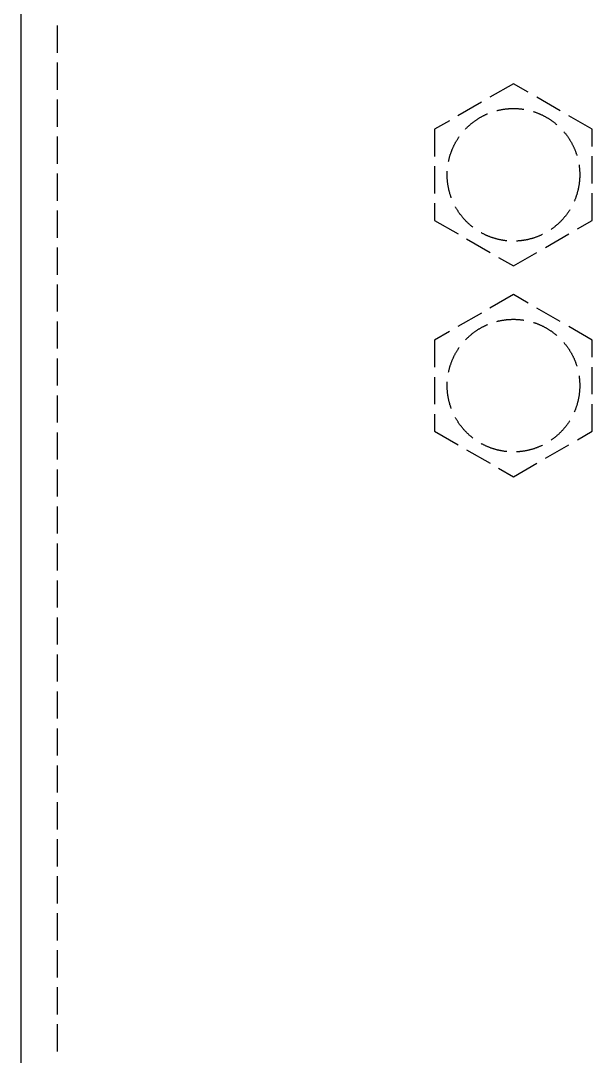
# Model space of a CAD drawing. Extents: x 184 to 644, y -178 to 161.
# Drawn here: x 293.5 to 316.7, y -94.7 to -52.7 of the extents above; entities that cross this region are included whole.
import ezdxf

# ---------------------------------------------------------------- set-up
doc = ezdxf.new("R2010")
doc.units = 0
doc.layers.add('BLACK', color=7, linetype='CONTINUOUS')

msp = doc.modelspace()

# ---------------------------------------------------------------- linework, layer by layer
at = {"layer": 'BLACK', "linetype": 'CONTINUOUS'}
for p, q in [((293.5, 61.5), (293.5, -178.5)), ((295, -54), (295, -52.9)), ((295, -55.5), (295, -54.4)), ((313.5, -55.254958), (312.547372, -55.804958)), ((314.101924, -55.602479), (313.5, -55.254958)), ((315.400962, -56.352479), (314.448334, -55.802479)), ((295, -57), (295, -55.9)), ((312.200962, -56.004958), (311.248334, -56.554958)), ((313.153286, -56.282438), (313.176578, -56.279513)), ((313.176578, -56.279513), (313.199895, -56.276793)), ((313.199895, -56.276793), (313.223234, -56.274276)), ((313.223234, -56.274276), (313.246594, -56.271962)), ((313.246594, -56.271962), (313.269974, -56.269853)), ((313.269974, -56.269853), (313.293371, -56.267948)), ((313.293371, -56.267948), (313.316784, -56.266247)), ((313.316784, -56.266247), (313.340211, -56.26475)), ((313.340211, -56.26475), (313.36365, -56.263458)), ((313.36365, -56.263458), (313.387099, -56.26237)), ((313.387099, -56.26237), (313.410557, -56.261487)), ((313.410557, -56.261487), (313.434022, -56.260809)), ((313.434022, -56.260809), (313.457492, -56.260336)), ((313.457492, -56.260336), (313.480965, -56.260067)), ((313.480965, -56.260067), (313.504439, -56.260004)), ((313.504439, -56.260004), (313.527913, -56.260145)), ((313.527913, -56.260145), (313.551386, -56.260491)), ((313.551386, -56.260491), (313.574854, -56.261042)), ((313.574854, -56.261042), (313.598316, -56.261797)), ((313.598316, -56.261797), (313.621771, -56.262758)), ((313.621771, -56.262758), (313.645217, -56.263923)), ((313.645217, -56.263923), (313.668651, -56.265292)), ((313.668651, -56.265292), (313.692073, -56.266866)), ((313.692073, -56.266866), (313.71548, -56.268644)), ((313.71548, -56.268644), (313.738871, -56.270627)), ((313.738871, -56.270627), (313.762244, -56.272813)), ((313.762244, -56.272813), (313.785596, -56.275204)), ((313.785596, -56.275204), (313.808927, -56.277798)), ((313.808927, -56.277798), (313.832234, -56.280596)), ((312.02098, -56.703091), (312.040644, -56.69027)), ((312.040644, -56.69027), (312.06042, -56.677621)), ((312.06042, -56.677621), (312.080304, -56.665145)), ((312.080304, -56.665145), (312.100297, -56.652843)), ((312.100297, -56.652843), (312.120397, -56.640715)), ((312.120397, -56.640715), (312.140601, -56.628764)), ((312.140601, -56.628764), (312.16091, -56.61699)), ((312.16091, -56.61699), (312.18132, -56.605393)), ((312.18132, -56.605393), (312.20183, -56.593975)), ((312.20183, -56.593975), (312.222439, -56.582736)), ((312.222439, -56.582736), (312.243146, -56.571677)), ((312.243146, -56.571677), (312.263949, -56.5608)), ((312.263949, -56.5608), (312.284845, -56.550105)), ((312.284845, -56.550105), (312.305834, -56.539592)), ((312.305834, -56.539592), (312.326914, -56.529263)), ((312.326914, -56.529263), (312.348083, -56.519118)), ((312.348083, -56.519118), (312.36934, -56.509158)), ((312.36934, -56.509158), (312.390684, -56.499384)), ((312.390684, -56.499384), (312.412111, -56.489797)), ((312.412111, -56.489797), (312.433622, -56.480397)), ((312.433622, -56.480397), (312.452164, -56.472473)), ((312.830777, -56.344575), (312.853538, -56.338834)), ((312.853538, -56.338834), (312.876349, -56.333292)), ((312.876349, -56.333292), (312.899208, -56.327949)), ((312.899208, -56.327949), (312.922112, -56.322806)), ((312.922112, -56.322806), (312.945061, -56.317864)), ((312.945061, -56.317864), (312.968051, -56.313121)), ((312.968051, -56.313121), (312.991082, -56.308579)), ((312.991082, -56.308579), (313.014152, -56.304239)), ((313.014152, -56.304239), (313.037259, -56.3001)), ((313.037259, -56.3001), (313.060401, -56.296163)), ((313.060401, -56.296163), (313.083577, -56.292428)), ((313.083577, -56.292428), (313.106784, -56.288895)), ((313.106784, -56.288895), (313.130021, -56.285565)), ((313.130021, -56.285565), (313.153286, -56.282438)), ((313.832234, -56.280596), (313.855516, -56.283596)), ((313.855516, -56.283596), (313.878771, -56.2868)), ((313.878771, -56.2868), (313.901997, -56.290207)), ((313.901997, -56.290207), (313.921924, -56.293295)), ((314.310863, -56.385122), (314.333215, -56.392295)), ((314.333215, -56.392295), (314.355503, -56.399664)), ((314.355503, -56.399664), (314.377726, -56.407226)), ((314.377726, -56.407226), (314.399882, -56.414983)), ((314.399882, -56.414983), (314.42197, -56.422932)), ((314.42197, -56.422932), (314.443987, -56.431074)), ((314.443987, -56.431074), (314.465933, -56.439408)), ((314.465933, -56.439408), (314.487805, -56.447932)), ((314.487805, -56.447932), (314.509601, -56.456648)), ((314.509601, -56.456648), (314.531321, -56.465553)), ((314.531321, -56.465553), (314.552963, -56.474648)), ((314.552963, -56.474648), (314.574524, -56.483931)), ((314.574524, -56.483931), (314.596003, -56.493401)), ((314.596003, -56.493401), (314.617399, -56.503059)), ((314.617399, -56.503059), (314.63871, -56.512903)), ((314.63871, -56.512903), (314.659934, -56.522933)), ((314.659934, -56.522933), (314.681069, -56.533148)), ((314.681069, -56.533148), (314.702115, -56.543546)), ((314.702115, -56.543546), (314.723069, -56.554128)), ((314.723069, -56.554128), (314.743931, -56.564893)), ((314.743931, -56.564893), (314.764697, -56.575839)), ((314.764697, -56.575839), (314.785367, -56.586966)), ((314.785367, -56.586966), (314.805939, -56.598272)), ((314.805939, -56.598272), (314.826412, -56.609758)), ((314.826412, -56.609758), (314.846784, -56.621422)), ((314.846784, -56.621422), (314.867053, -56.633264)), ((314.867053, -56.633264), (314.887218, -56.645282)), ((314.887218, -56.645282), (314.907277, -56.657475)), ((314.907277, -56.657475), (314.927229, -56.669843)), ((314.927229, -56.669843), (314.947073, -56.682384)), ((314.947073, -56.682384), (314.966806, -56.695099)), ((314.966806, -56.695099), (314.986428, -56.707985)), ((316.7, -57.102479), (315.747372, -56.552479)), ((310.901924, -56.754958), (310.3, -57.102479)), ((310.3, -57.102479), (310.3, -58.202479)), ((311.553443, -57.093386), (311.569719, -57.07647)), ((311.569719, -57.07647), (311.586142, -57.059697)), ((311.586142, -57.059697), (311.60271, -57.043067)), ((311.60271, -57.043067), (311.619424, -57.026583)), ((311.619424, -57.026583), (311.63628, -57.010245)), ((311.63628, -57.010245), (311.653278, -56.994056)), ((311.653278, -56.994056), (311.670417, -56.978015)), ((311.670417, -56.978015), (311.687695, -56.962124)), ((311.687695, -56.962124), (311.705112, -56.946384)), ((311.705112, -56.946384), (311.722665, -56.930797)), ((311.722665, -56.930797), (311.740353, -56.915364)), ((311.740353, -56.915364), (311.758175, -56.900086)), ((311.758175, -56.900086), (311.77613, -56.884964)), ((311.77613, -56.884964), (311.794217, -56.869999)), ((311.794217, -56.869999), (311.812433, -56.855193)), ((311.812433, -56.855193), (311.830777, -56.840546)), ((311.830777, -56.840546), (311.849249, -56.82606)), ((311.849249, -56.82606), (311.867847, -56.811735)), ((311.867847, -56.811735), (311.886568, -56.797574)), ((311.886568, -56.797574), (311.905413, -56.783576)), ((311.905413, -56.783576), (311.924379, -56.769743)), ((311.924379, -56.769743), (311.943465, -56.756077)), ((311.943465, -56.756077), (311.96267, -56.742577)), ((311.96267, -56.742577), (311.981992, -56.729246)), ((311.981992, -56.729246), (312.001429, -56.716083)), ((312.001429, -56.716083), (312.02098, -56.703091)), ((314.986428, -56.707985), (315.005936, -56.721041)), ((315.005936, -56.721041), (315.02533, -56.734268)), ((315.02533, -56.734268), (315.044608, -56.747663)), ((315.044608, -56.747663), (315.063767, -56.761226)), ((315.063767, -56.761226), (315.082808, -56.774956)), ((315.082808, -56.774956), (315.101729, -56.788851)), ((315.101729, -56.788851), (315.120527, -56.802911)), ((315.120527, -56.802911), (315.139202, -56.817134)), ((315.139202, -56.817134), (315.157752, -56.83152)), ((315.157752, -56.83152), (315.176176, -56.846067)), ((315.176176, -56.846067), (315.194472, -56.860774)), ((315.194472, -56.860774), (315.212639, -56.875641)), ((315.212639, -56.875641), (315.230676, -56.890665)), ((315.230676, -56.890665), (315.248581, -56.905846)), ((315.248581, -56.905846), (315.263855, -56.919011)), ((316.7, -57.797521), (316.7, -57.102479)), ((295, -58.5), (295, -57.4)), ((311.198971, -57.556671), (311.211217, -57.536644)), ((311.211217, -57.536644), (311.223638, -57.516725)), ((311.223638, -57.516725), (311.236232, -57.496915)), ((311.236232, -57.496915), (311.248999, -57.477215)), ((311.248999, -57.477215), (311.261937, -57.457628)), ((311.261937, -57.457628), (311.275046, -57.438154)), ((311.275046, -57.438154), (311.288323, -57.418796)), ((311.288323, -57.418796), (311.299864, -57.40226)), ((315.545285, -57.202742), (315.560454, -57.220657)), ((315.560454, -57.220657), (315.575467, -57.238703)), ((315.575467, -57.238703), (315.590322, -57.25688)), ((315.590322, -57.25688), (315.605017, -57.275186)), ((315.605017, -57.275186), (315.619552, -57.293619)), ((315.619552, -57.293619), (315.633926, -57.312178)), ((315.633926, -57.312178), (315.648137, -57.330862)), ((315.648137, -57.330862), (315.662185, -57.34967)), ((315.662185, -57.34967), (315.676068, -57.368599)), ((315.676068, -57.368599), (315.689785, -57.387649)), ((315.689785, -57.387649), (315.703336, -57.406818)), ((315.703336, -57.406818), (315.716718, -57.426104)), ((315.716718, -57.426104), (315.729932, -57.445506)), ((315.729932, -57.445506), (315.742976, -57.465023)), ((315.742976, -57.465023), (315.75585, -57.484653)), ((315.75585, -57.484653), (315.768551, -57.504395)), ((315.768551, -57.504395), (315.78108, -57.524246)), ((315.78108, -57.524246), (315.793435, -57.544206)), ((310.99198, -57.977409), (311.000563, -57.955559)), ((311.000563, -57.955559), (311.009336, -57.933786)), ((311.009336, -57.933786), (311.018299, -57.91209)), ((311.018299, -57.91209), (311.02745, -57.890472)), ((311.02745, -57.890472), (311.036791, -57.868936)), ((311.036791, -57.868936), (311.046318, -57.847482)), ((311.046318, -57.847482), (311.056033, -57.826112)), ((311.056033, -57.826112), (311.065934, -57.804827)), ((311.065934, -57.804827), (311.07602, -57.78363)), ((311.07602, -57.78363), (311.08629, -57.762521)), ((311.08629, -57.762521), (311.096745, -57.741503)), ((311.096745, -57.741503), (311.107382, -57.720577)), ((311.107382, -57.720577), (311.118202, -57.699745)), ((311.118202, -57.699745), (311.129203, -57.679007)), ((311.129203, -57.679007), (311.140385, -57.658367)), ((311.140385, -57.658367), (311.151746, -57.637825)), ((311.151746, -57.637825), (311.163286, -57.617383)), ((311.163286, -57.617383), (311.175004, -57.597042)), ((311.175004, -57.597042), (311.1869, -57.576804)), ((311.1869, -57.576804), (311.198971, -57.556671)), ((315.793435, -57.544206), (315.805615, -57.564274)), ((315.805615, -57.564274), (315.81762, -57.584447)), ((315.81762, -57.584447), (315.829449, -57.604723)), ((315.829449, -57.604723), (315.841099, -57.625103)), ((315.841099, -57.625103), (315.852572, -57.645583)), ((315.852572, -57.645583), (315.863866, -57.666162)), ((315.863866, -57.666162), (315.874979, -57.686839)), ((315.874979, -57.686839), (315.885912, -57.707613)), ((315.885912, -57.707613), (315.896662, -57.728481)), ((315.896662, -57.728481), (315.907231, -57.749442)), ((315.907231, -57.749442), (315.917616, -57.770494)), ((315.917616, -57.770494), (315.927817, -57.791637)), ((315.927817, -57.791637), (315.937833, -57.812867)), ((315.937833, -57.812867), (315.947663, -57.834184)), ((315.947663, -57.834184), (315.957307, -57.855587)), ((315.957307, -57.855587), (315.966764, -57.877072)), ((315.966764, -57.877072), (315.976033, -57.898639)), ((315.976033, -57.898639), (315.985114, -57.920286)), ((315.985114, -57.920286), (315.994005, -57.942012)), ((315.994005, -57.942012), (316.002706, -57.963814)), ((310.870711, -58.381724), (310.87577, -58.358801)), ((310.87577, -58.358801), (310.881029, -58.335923)), ((310.881029, -58.335923), (310.886487, -58.313092)), ((310.886487, -58.313092), (310.892145, -58.290309)), ((310.892145, -58.290309), (310.898001, -58.267577)), ((310.898001, -58.267577), (310.904055, -58.244896)), ((310.904055, -58.244896), (310.910307, -58.222269)), ((310.910307, -58.222269), (310.916757, -58.199698)), ((310.916757, -58.199698), (310.923402, -58.177184)), ((310.923402, -58.177184), (310.930245, -58.154728)), ((310.930245, -58.154728), (310.937282, -58.132334)), ((310.937282, -58.132334), (310.944515, -58.110001)), ((310.944515, -58.110001), (310.951943, -58.087733)), ((310.951943, -58.087733), (310.959565, -58.06553)), ((310.959565, -58.06553), (310.96738, -58.043394)), ((310.96738, -58.043394), (310.975388, -58.021328)), ((310.975388, -58.021328), (310.983588, -57.999332)), ((310.983588, -57.999332), (310.99198, -57.977409)), ((316.002706, -57.963814), (316.011217, -57.985692)), ((316.011217, -57.985692), (316.019536, -58.007643)), ((316.019536, -58.007643), (316.027664, -58.029666)), ((316.027664, -58.029666), (316.035599, -58.051758)), ((316.035599, -58.051758), (316.043341, -58.07392)), ((316.043341, -58.07392), (316.050889, -58.096147)), ((316.050889, -58.096147), (316.058243, -58.11844)), ((316.058243, -58.11844), (316.065402, -58.140797)), ((316.065402, -58.140797), (316.071396, -58.16005)), ((316.7, -59.297521), (316.7, -58.197521)), ((310.3, -58.602479), (310.3, -59.702479)), ((310.865852, -58.40469), (310.870711, -58.381724)), ((316.160052, -58.549724), (316.163444, -58.572952)), ((316.163444, -58.572952), (316.166633, -58.596209)), ((316.166633, -58.596209), (316.169619, -58.619493)), ((316.169619, -58.619493), (316.172401, -58.642802)), ((316.172401, -58.642802), (316.17498, -58.666134)), ((316.17498, -58.666134), (316.177356, -58.689489)), ((316.177356, -58.689489), (316.179527, -58.712862)), ((316.179527, -58.712862), (316.181495, -58.736255)), ((316.181495, -58.736255), (316.183258, -58.759663)), ((316.183258, -58.759663), (316.184816, -58.783086)), ((316.184816, -58.783086), (316.186171, -58.806521)), ((295, -60), (295, -58.9)), ((310.810025, -58.938422), (310.810228, -58.914949)), ((310.810026, -58.961897), (310.810025, -58.938422)), ((310.810233, -58.985371), (310.810026, -58.961897)), ((310.810228, -58.914949), (310.810637, -58.891478)), ((310.810644, -59.008842), (310.810233, -58.985371)), ((310.810637, -58.891478), (310.81125, -58.868011)), ((310.81126, -59.032308), (310.810644, -59.008842)), ((310.81125, -58.868011), (310.812068, -58.844551)), ((310.81208, -59.055769), (310.81126, -59.032308)), ((310.812068, -58.844551), (310.81309, -58.821098)), ((310.813106, -59.079221), (310.81208, -59.055769)), ((310.81309, -58.821098), (310.814132, -58.800961)), ((310.814335, -59.102663), (310.813106, -59.079221)), ((310.81577, -59.126094), (310.814335, -59.102663)), ((310.817409, -59.149511), (310.81577, -59.126094)), ((310.819252, -59.172913), (310.817409, -59.149511)), ((310.821299, -59.196298), (310.819252, -59.172913)), ((310.823551, -59.219665), (310.821299, -59.196298)), ((310.826006, -59.243011), (310.823551, -59.219665)), ((316.177616, -59.207825), (316.175264, -59.231182)), ((316.179764, -59.184449), (316.177616, -59.207825)), ((316.181708, -59.161055), (316.179764, -59.184449)), ((316.183447, -59.137645), (316.181708, -59.161055)), ((316.184983, -59.114221), (316.183447, -59.137645)), ((316.186313, -59.090784), (316.184983, -59.114221)), ((316.186171, -58.806521), (316.187321, -58.829968)), ((316.18744, -59.067336), (316.186313, -59.090784)), ((316.187321, -58.829968), (316.188266, -58.853423)), ((316.188361, -59.04388), (316.18744, -59.067336)), ((316.188266, -58.853423), (316.189006, -58.876886)), ((316.189078, -59.020416), (316.188361, -59.04388)), ((316.189006, -58.876886), (316.189542, -58.900355)), ((316.18959, -58.996947), (316.189078, -59.020416)), ((316.189542, -58.900355), (316.189873, -58.923827)), ((316.189898, -58.973474), (316.18959, -58.996947)), ((316.189873, -58.923827), (316.189999, -58.947301)), ((316.19, -58.95), (316.189898, -58.973474)), ((316.189999, -58.947301), (316.19, -58.95)), ((310.828665, -59.266334), (310.826006, -59.243011)), ((310.831527, -59.289634), (310.828665, -59.266334)), ((310.834592, -59.312907), (310.831527, -59.289634)), ((310.837861, -59.336153), (310.834592, -59.312907)), ((310.841332, -59.35937), (310.837861, -59.336153)), ((310.845005, -59.382555), (310.841332, -59.35937)), ((310.848881, -59.405708), (310.845005, -59.382555)), ((310.852959, -59.428825), (310.848881, -59.405708)), ((310.857238, -59.451907), (310.852959, -59.428825)), ((310.861719, -59.47495), (310.857238, -59.451907)), ((310.8664, -59.497953), (310.861719, -59.47495)), ((310.871282, -59.520914), (310.8664, -59.497953)), ((310.876364, -59.543832), (310.871282, -59.520914)), ((310.881646, -59.566705), (310.876364, -59.543832)), ((310.887128, -59.58953), (310.881646, -59.566705)), ((310.892808, -59.612307), (310.887128, -59.58953)), ((310.898687, -59.635034), (310.892808, -59.612307)), ((310.904764, -59.657708), (310.898687, -59.635034)), ((316.104317, -59.623522), (316.09834, -59.646223)), ((316.110096, -59.60077), (316.104317, -59.623522)), ((316.115675, -59.577968), (316.110096, -59.60077)), ((316.121055, -59.555118), (316.115675, -59.577968)), ((316.126236, -59.532223), (316.121055, -59.555118)), ((316.131217, -59.509282), (316.126236, -59.532223)), ((316.135997, -59.4863), (316.131217, -59.509282)), ((316.140577, -59.463276), (316.135997, -59.4863)), ((316.144956, -59.440214), (316.140577, -59.463276)), ((316.149133, -59.417114), (316.144956, -59.440214)), ((316.153108, -59.393978), (316.149133, -59.417114)), ((316.156882, -59.370809), (316.153108, -59.393978)), ((316.160453, -59.347607), (316.156882, -59.370809)), ((316.163821, -59.324376), (316.160453, -59.347607)), ((316.166987, -59.301115), (316.163821, -59.324376)), ((316.169949, -59.277829), (316.166987, -59.301115)), ((316.172708, -59.254517), (316.169949, -59.277829)), ((316.175264, -59.231182), (316.172708, -59.254517)), ((310.911039, -59.680329), (310.904764, -59.657708)), ((310.917511, -59.702893), (310.911039, -59.680329)), ((310.924179, -59.725401), (310.917511, -59.702893)), ((310.931044, -59.747849), (310.924179, -59.725401)), ((310.938104, -59.770237), (310.931044, -59.747849)), ((310.945359, -59.792562), (310.938104, -59.770237)), ((310.952809, -59.814823), (310.945359, -59.792562)), ((310.960453, -59.837019), (310.952809, -59.814823)), ((310.968291, -59.859146), (310.960453, -59.837019)), ((310.976321, -59.881205), (310.968291, -59.859146)), ((315.976158, -60.001067), (315.96821, -60.019599)), ((315.985236, -59.979418), (315.976158, -60.001067)), ((315.994125, -59.957692), (315.985236, -59.979418)), ((316.002823, -59.935888), (315.994125, -59.957692)), ((316.011331, -59.91401), (316.002823, -59.935888)), ((316.019648, -59.892058), (316.011331, -59.91401)), ((316.027773, -59.870034), (316.019648, -59.892058)), ((316.035706, -59.84794), (316.027773, -59.870034)), ((316.043445, -59.825778), (316.035706, -59.84794)), ((316.050991, -59.80355), (316.043445, -59.825778)), ((316.058342, -59.781256), (316.050991, -59.80355)), ((316.065499, -59.758899), (316.058342, -59.781256)), ((316.07246, -59.73648), (316.065499, -59.758899)), ((316.079225, -59.714001), (316.07246, -59.73648)), ((316.085794, -59.691464), (316.079225, -59.714001)), ((316.092166, -59.668871), (316.085794, -59.691464)), ((316.09834, -59.646223), (316.092166, -59.668871)), ((316.7, -60.797521), (316.7, -59.697521)), ((295, -61.5), (295, -60.4)), ((310.3, -60.102479), (310.3, -60.797521)), ((311.151902, -60.262454), (311.14213, -60.244816)), ((311.163445, -60.282895), (311.151902, -60.262454)), ((311.175165, -60.303234), (311.163445, -60.282895)), ((311.187063, -60.32347), (311.175165, -60.303234)), ((311.199136, -60.343602), (311.187063, -60.32347)), ((311.211385, -60.363627), (311.199136, -60.343602)), ((311.223808, -60.383545), (311.211385, -60.363627)), ((311.236405, -60.403354), (311.223808, -60.383545)), ((311.249174, -60.423052), (311.236405, -60.403354)), ((311.262114, -60.442638), (311.249174, -60.423052)), ((311.275225, -60.46211), (311.262114, -60.442638)), ((311.288505, -60.481467), (311.275225, -60.46211)), ((315.718246, -60.471671), (315.704883, -60.490971)), ((315.731441, -60.452256), (315.718246, -60.471671)), ((315.744465, -60.432726), (315.731441, -60.452256)), ((315.757319, -60.413083), (315.744465, -60.432726)), ((315.770001, -60.393329), (315.757319, -60.413083)), ((315.782509, -60.373464), (315.770001, -60.393329)), ((310.3, -60.797521), (311.252628, -61.347521)), ((311.301954, -60.500707), (311.288505, -60.481467)), ((311.31557, -60.51983), (311.301954, -60.500707)), ((311.329352, -60.538832), (311.31557, -60.51983)), ((311.3433, -60.557714), (311.329352, -60.538832)), ((311.357412, -60.576473), (311.3433, -60.557714)), ((311.371687, -60.595109), (311.357412, -60.576473)), ((311.386124, -60.613619), (311.371687, -60.595109)), ((311.400722, -60.632002), (311.386124, -60.613619)), ((311.41548, -60.650258), (311.400722, -60.632002)), ((311.430397, -60.668384), (311.41548, -60.650258)), ((311.445471, -60.686379), (311.430397, -60.668384)), ((311.460702, -60.704242), (311.445471, -60.686379)), ((311.476088, -60.721971), (311.460702, -60.704242)), ((311.491628, -60.739565), (311.476088, -60.721971)), ((311.507321, -60.757023), (311.491628, -60.739565)), ((311.523166, -60.774343), (311.507321, -60.757023)), ((311.539162, -60.791525), (311.523166, -60.774343)), ((311.555307, -60.808566), (311.539162, -60.791525)), ((311.5716, -60.825466), (311.555307, -60.808566)), ((311.588039, -60.842223), (311.5716, -60.825466)), ((311.604625, -60.858835), (311.588039, -60.842223)), ((311.621354, -60.875303), (311.604625, -60.858835)), ((311.638227, -60.891623), (311.621354, -60.875303)), ((311.655242, -60.907796), (311.638227, -60.891623)), ((315.353399, -60.899618), (315.336315, -60.915718)), ((315.370342, -60.88337), (315.353399, -60.899618)), ((315.387142, -60.866975), (315.370342, -60.88337)), ((315.403799, -60.850434), (315.387142, -60.866975)), ((315.420311, -60.833748), (315.403799, -60.850434)), ((315.436676, -60.816919), (315.420311, -60.833748)), ((315.452894, -60.799947), (315.436676, -60.816919)), ((315.468963, -60.782835), (315.452894, -60.799947)), ((315.484883, -60.765583), (315.468963, -60.782835)), ((315.500651, -60.748192), (315.484883, -60.765583)), ((315.516267, -60.730665), (315.500651, -60.748192)), ((315.531729, -60.713002), (315.516267, -60.730665)), ((315.547037, -60.695205), (315.531729, -60.713002)), ((315.562188, -60.677275), (315.547037, -60.695205)), ((315.577183, -60.659214), (315.562188, -60.677275)), ((315.592019, -60.641022), (315.577183, -60.659214)), ((315.606696, -60.622702), (315.592019, -60.641022)), ((315.621213, -60.604254), (315.606696, -60.622702)), ((315.635568, -60.58568), (315.621213, -60.604254)), ((315.649761, -60.566981), (315.635568, -60.58568)), ((315.663789, -60.54816), (315.649761, -60.566981)), ((315.677653, -60.529217), (315.663789, -60.54816)), ((315.691352, -60.510153), (315.677653, -60.529217)), ((315.704883, -60.490971), (315.691352, -60.510153)), ((316.098076, -61.145042), (316.7, -60.797521)), ((311.672397, -60.92382), (311.655242, -60.907796)), ((311.689691, -60.939694), (311.672397, -60.92382)), ((311.707123, -60.955416), (311.689691, -60.939694)), ((311.724692, -60.970985), (311.707123, -60.955416)), ((311.742395, -60.9864), (311.724692, -60.970985)), ((311.760233, -61.00166), (311.742395, -60.9864)), ((311.778203, -61.016764), (311.760233, -61.00166)), ((311.796304, -61.031711), (311.778203, -61.016764)), ((311.814535, -61.046499), (311.796304, -61.031711)), ((311.832895, -61.061128), (311.814535, -61.046499)), ((311.851381, -61.075595), (311.832895, -61.061128)), ((312.20211, -61.306179), (312.184484, -61.296384)), ((312.222721, -61.317416), (312.20211, -61.306179)), ((312.243429, -61.328472), (312.222721, -61.317416)), ((315.044869, -61.152153), (315.028318, -61.163672)), ((315.064027, -61.138588), (315.044869, -61.152153)), ((315.083067, -61.124856), (315.064027, -61.138588)), ((315.101985, -61.110959), (315.083067, -61.124856)), ((315.120782, -61.096897), (315.101985, -61.110959)), ((315.139455, -61.082671), (315.120782, -61.096897)), ((315.158004, -61.068283), (315.139455, -61.082671)), ((315.176426, -61.053734), (315.158004, -61.068283)), ((315.19472, -61.039024), (315.176426, -61.053734)), ((315.212886, -61.024156), (315.19472, -61.039024)), ((315.230921, -61.009129), (315.212886, -61.024156)), ((315.248824, -60.993946), (315.230921, -61.009129)), ((315.266594, -60.978607), (315.248824, -60.993946)), ((315.284229, -60.963113), (315.266594, -60.978607)), ((315.301729, -60.947467), (315.284229, -60.963113)), ((315.319091, -60.931668), (315.301729, -60.947467)), ((315.336315, -60.915718), (315.319091, -60.931668)), ((311.599038, -61.547521), (312.551666, -62.097521)), ((312.264232, -61.339347), (312.243429, -61.328472)), ((312.28513, -61.35004), (312.264232, -61.339347)), ((312.30612, -61.36055), (312.28513, -61.35004)), ((312.327202, -61.370877), (312.30612, -61.36055)), ((312.348372, -61.381019), (312.327202, -61.370877)), ((312.36963, -61.390976), (312.348372, -61.381019)), ((312.390975, -61.400747), (312.36963, -61.390976)), ((312.412403, -61.410332), (312.390975, -61.400747)), ((312.433915, -61.419729), (312.412403, -61.410332)), ((312.455508, -61.428938), (312.433915, -61.419729)), ((312.47718, -61.437959), (312.455508, -61.428938)), ((312.49893, -61.44679), (312.47718, -61.437959)), ((312.520757, -61.455431), (312.49893, -61.44679)), ((312.542658, -61.463881), (312.520757, -61.455431)), ((312.564632, -61.472139), (312.542658, -61.463881)), ((312.586677, -61.480206), (312.564632, -61.472139)), ((312.608792, -61.488079), (312.586677, -61.480206)), ((312.630974, -61.49576), (312.608792, -61.488079)), ((312.653223, -61.503247), (312.630974, -61.49576)), ((312.675536, -61.510539), (312.653223, -61.503247)), ((312.697912, -61.517636), (312.675536, -61.510539)), ((312.720349, -61.524538), (312.697912, -61.517636)), ((312.742846, -61.531243), (312.720349, -61.524538)), ((312.7654, -61.537752), (312.742846, -61.531243)), ((312.78801, -61.544064), (312.7654, -61.537752)), ((312.810674, -61.550179), (312.78801, -61.544064)), ((312.833391, -61.556095), (312.810674, -61.550179)), ((312.856159, -61.561813), (312.833391, -61.556095)), ((312.878975, -61.567332), (312.856159, -61.561813)), ((312.901839, -61.572652), (312.878975, -61.567332)), ((312.924749, -61.577772), (312.901839, -61.572652)), ((312.947702, -61.582692), (312.924749, -61.577772)), ((312.970697, -61.587411), (312.947702, -61.582692)), ((312.993733, -61.59193), (312.970697, -61.587411)), ((313.016807, -61.596247), (312.993733, -61.59193)), ((313.039918, -61.600363), (313.016807, -61.596247)), ((313.063064, -61.604277), (313.039918, -61.600363)), ((313.086243, -61.607989), (313.063064, -61.604277)), ((313.109454, -61.611498), (313.086243, -61.607989)), ((313.132694, -61.614805), (313.109454, -61.611498)), ((313.155963, -61.617909), (313.132694, -61.614805)), ((313.179258, -61.62081), (313.155963, -61.617909)), ((313.202577, -61.623507), (313.179258, -61.62081)), ((313.225919, -61.626001), (313.202577, -61.623507)), ((313.645536, -61.63606), (313.625397, -61.637076)), ((313.66897, -61.634688), (313.645536, -61.63606)), ((313.692392, -61.633111), (313.66897, -61.634688)), ((313.715799, -61.63133), (313.692392, -61.633111)), ((313.739189, -61.629345), (313.715799, -61.63133)), ((313.762562, -61.627155), (313.739189, -61.629345)), ((313.785914, -61.624762), (313.762562, -61.627155)), ((313.809244, -61.622165), (313.785914, -61.624762)), ((313.832551, -61.619365), (313.809244, -61.622165)), ((313.855833, -61.616361), (313.832551, -61.619365)), ((313.879088, -61.613155), (313.855833, -61.616361)), ((313.902313, -61.609745), (313.879088, -61.613155)), ((313.925508, -61.606133), (313.902313, -61.609745)), ((313.948671, -61.602319), (313.925508, -61.606133)), ((313.971799, -61.598302), (313.948671, -61.602319)), ((313.994892, -61.594084), (313.971799, -61.598302)), ((314.017947, -61.589665), (313.994892, -61.594084)), ((314.040962, -61.585045), (314.017947, -61.589665)), ((314.063936, -61.580224), (314.040962, -61.585045)), ((314.086868, -61.575202), (314.063936, -61.580224)), ((314.109754, -61.569981), (314.086868, -61.575202)), ((314.132594, -61.56456), (314.109754, -61.569981)), ((314.155386, -61.55894), (314.132594, -61.56456)), ((314.178128, -61.553122), (314.155386, -61.55894)), ((314.200819, -61.547105), (314.178128, -61.553122)), ((314.223456, -61.54089), (314.200819, -61.547105)), ((314.246038, -61.534478), (314.223456, -61.54089)), ((314.268563, -61.527869), (314.246038, -61.534478)), ((314.29103, -61.521064), (314.268563, -61.527869)), ((314.313436, -61.514064), (314.29103, -61.521064)), ((314.33578, -61.506867), (314.313436, -61.514064)), ((314.358061, -61.499477), (314.33578, -61.506867)), ((314.380277, -61.491892), (314.358061, -61.499477)), ((314.402425, -61.484113), (314.380277, -61.491892)), ((314.424505, -61.476142), (314.402425, -61.484113)), ((314.446514, -61.467978), (314.424505, -61.476142)), ((314.468451, -61.459622), (314.446514, -61.467978)), ((314.490314, -61.451075), (314.468451, -61.459622)), ((314.512102, -61.442338), (314.490314, -61.451075)), ((314.533813, -61.433411), (314.512102, -61.442338)), ((314.555446, -61.424295), (314.533813, -61.433411)), ((314.576997, -61.41499), (314.555446, -61.424295)), ((314.598467, -61.405498), (314.576997, -61.41499)), ((314.619853, -61.395819), (314.598467, -61.405498)), ((314.641154, -61.385953), (314.619853, -61.395819)), ((314.662368, -61.375902), (314.641154, -61.385953)), ((314.683494, -61.365666), (314.662368, -61.375902)), ((314.799038, -61.895042), (315.751666, -61.345042)), ((295, -63), (295, -61.9)), ((313.5, -62.645042), (314.452628, -62.095042)), ((312.898076, -62.297521), (313.5, -62.645042)), ((295, -64.5), (295, -63.4)), ((313.5, -63.804958), (312.547372, -64.354958)), ((314.101924, -64.152479), (313.5, -63.804958)), ((312.200962, -64.554958), (311.248334, -65.104958)), ((315.400962, -64.902479), (314.448334, -64.352479)), ((295, -66), (295, -64.9)), ((312.284845, -65.100105), (312.305834, -65.089592)), ((312.305834, -65.089592), (312.326914, -65.079263)), ((312.326914, -65.079263), (312.348083, -65.069118)), ((312.348083, -65.069118), (312.36934, -65.059158)), ((312.36934, -65.059158), (312.390684, -65.049384)), ((312.390684, -65.049384), (312.412111, -65.039797)), ((312.412111, -65.039797), (312.433622, -65.030397)), ((312.433622, -65.030397), (312.452164, -65.022473)), ((312.830777, -64.894575), (312.853538, -64.888834)), ((312.853538, -64.888834), (312.876349, -64.883292)), ((312.876349, -64.883292), (312.899208, -64.877949)), ((312.899208, -64.877949), (312.922112, -64.872806)), ((312.922112, -64.872806), (312.945061, -64.867864)), ((312.945061, -64.867864), (312.968051, -64.863121)), ((312.968051, -64.863121), (312.991082, -64.858579)), ((312.991082, -64.858579), (313.014152, -64.854239)), ((313.014152, -64.854239), (313.037259, -64.8501)), ((313.037259, -64.8501), (313.060401, -64.846163)), ((313.060401, -64.846163), (313.083577, -64.842428)), ((313.083577, -64.842428), (313.106784, -64.838895)), ((313.106784, -64.838895), (313.130021, -64.835565)), ((313.130021, -64.835565), (313.153286, -64.832438)), ((313.153286, -64.832438), (313.176578, -64.829513)), ((313.176578, -64.829513), (313.199895, -64.826793)), ((313.199895, -64.826793), (313.223234, -64.824276)), ((313.223234, -64.824276), (313.246594, -64.821962)), ((313.246594, -64.821962), (313.269974, -64.819853)), ((313.269974, -64.819853), (313.293371, -64.817948)), ((313.293371, -64.817948), (313.316784, -64.816247)), ((313.316784, -64.816247), (313.340211, -64.81475)), ((313.340211, -64.81475), (313.36365, -64.813458)), ((313.36365, -64.813458), (313.387099, -64.81237)), ((313.387099, -64.81237), (313.410557, -64.811487)), ((313.410557, -64.811487), (313.434022, -64.810809)), ((313.434022, -64.810809), (313.457492, -64.810336)), ((313.457492, -64.810336), (313.480965, -64.810067)), ((313.480965, -64.810067), (313.504439, -64.810004)), ((313.504439, -64.810004), (313.527913, -64.810145)), ((313.527913, -64.810145), (313.551386, -64.810491)), ((313.551386, -64.810491), (313.574854, -64.811042)), ((313.574854, -64.811042), (313.598316, -64.811797)), ((313.598316, -64.811797), (313.621771, -64.812758)), ((313.621771, -64.812758), (313.645217, -64.813923)), ((313.645217, -64.813923), (313.668651, -64.815292)), ((313.668651, -64.815292), (313.692073, -64.816866)), ((313.692073, -64.816866), (313.71548, -64.818644)), ((313.71548, -64.818644), (313.738871, -64.820627)), ((313.738871, -64.820627), (313.762244, -64.822813)), ((313.762244, -64.822813), (313.785596, -64.825204)), ((313.785596, -64.825204), (313.808927, -64.827798)), ((313.808927, -64.827798), (313.832234, -64.830596)), ((313.832234, -64.830596), (313.855516, -64.833596)), ((313.855516, -64.833596), (313.878771, -64.8368)), ((313.878771, -64.8368), (313.901997, -64.840207)), ((313.901997, -64.840207), (313.921924, -64.843295)), ((314.310863, -64.935122), (314.333215, -64.942295)), ((314.333215, -64.942295), (314.355503, -64.949664)), ((314.355503, -64.949664), (314.377726, -64.957226)), ((314.377726, -64.957226), (314.399882, -64.964983)), ((314.399882, -64.964983), (314.42197, -64.972932)), ((314.42197, -64.972932), (314.443987, -64.981074)), ((314.443987, -64.981074), (314.465933, -64.989408)), ((314.465933, -64.989408), (314.487805, -64.997932)), ((314.487805, -64.997932), (314.509601, -65.006648)), ((314.509601, -65.006648), (314.531321, -65.015553)), ((314.531321, -65.015553), (314.552963, -65.024648)), ((314.552963, -65.024648), (314.574524, -65.033931)), ((314.574524, -65.033931), (314.596003, -65.043401)), ((314.596003, -65.043401), (314.617399, -65.053059)), ((314.617399, -65.053059), (314.63871, -65.062903)), ((314.63871, -65.062903), (314.659934, -65.072933)), ((314.659934, -65.072933), (314.681069, -65.083148)), ((314.681069, -65.083148), (314.702115, -65.093546)), ((314.702115, -65.093546), (314.723069, -65.104128)), ((310.901924, -65.304958), (310.3, -65.652479)), ((311.670417, -65.528015), (311.687695, -65.512124)), ((311.687695, -65.512124), (311.705112, -65.496384)), ((311.705112, -65.496384), (311.722665, -65.480797)), ((311.722665, -65.480797), (311.740353, -65.465364)), ((311.740353, -65.465364), (311.758175, -65.450086)), ((311.758175, -65.450086), (311.77613, -65.434964)), ((311.77613, -65.434964), (311.794217, -65.419999)), ((311.794217, -65.419999), (311.812433, -65.405193)), ((311.812433, -65.405193), (311.830777, -65.390546)), ((311.830777, -65.390546), (311.849249, -65.37606)), ((311.849249, -65.37606), (311.867847, -65.361735)), ((311.867847, -65.361735), (311.886568, -65.347574)), ((311.886568, -65.347574), (311.905413, -65.333576)), ((311.905413, -65.333576), (311.924379, -65.319743)), ((311.924379, -65.319743), (311.943465, -65.306077)), ((311.943465, -65.306077), (311.96267, -65.292577)), ((311.96267, -65.292577), (311.981992, -65.279246)), ((311.981992, -65.279246), (312.001429, -65.266083)), ((312.001429, -65.266083), (312.02098, -65.253091)), ((312.02098, -65.253091), (312.040644, -65.24027)), ((312.040644, -65.24027), (312.06042, -65.227621)), ((312.06042, -65.227621), (312.080304, -65.215145)), ((312.080304, -65.215145), (312.100297, -65.202843)), ((312.100297, -65.202843), (312.120397, -65.190715)), ((312.120397, -65.190715), (312.140601, -65.178764)), ((312.140601, -65.178764), (312.16091, -65.16699)), ((312.16091, -65.16699), (312.18132, -65.155393)), ((312.18132, -65.155393), (312.20183, -65.143975)), ((312.20183, -65.143975), (312.222439, -65.132736)), ((312.222439, -65.132736), (312.243146, -65.121677)), ((312.243146, -65.121677), (312.263949, -65.1108)), ((312.263949, -65.1108), (312.284845, -65.100105)), ((314.723069, -65.104128), (314.743931, -65.114893)), ((314.743931, -65.114893), (314.764697, -65.125839)), ((314.764697, -65.125839), (314.785367, -65.136966)), ((314.785367, -65.136966), (314.805939, -65.148272)), ((314.805939, -65.148272), (314.826412, -65.159758)), ((314.826412, -65.159758), (314.846784, -65.171422)), ((314.846784, -65.171422), (314.867053, -65.183264)), ((314.867053, -65.183264), (314.887218, -65.195282)), ((314.887218, -65.195282), (314.907277, -65.207475)), ((314.907277, -65.207475), (314.927229, -65.219843)), ((314.927229, -65.219843), (314.947073, -65.232384)), ((314.947073, -65.232384), (314.966806, -65.245099)), ((314.966806, -65.245099), (314.986428, -65.257985)), ((314.986428, -65.257985), (315.005936, -65.271041)), ((315.005936, -65.271041), (315.02533, -65.284268)), ((315.02533, -65.284268), (315.044608, -65.297663)), ((315.044608, -65.297663), (315.063767, -65.311226)), ((315.063767, -65.311226), (315.082808, -65.324956)), ((315.082808, -65.324956), (315.101729, -65.338851)), ((315.101729, -65.338851), (315.120527, -65.352911)), ((315.120527, -65.352911), (315.139202, -65.367134)), ((315.139202, -65.367134), (315.157752, -65.38152)), ((315.157752, -65.38152), (315.176176, -65.396067)), ((315.176176, -65.396067), (315.194472, -65.410774)), ((315.194472, -65.410774), (315.212639, -65.425641)), ((315.212639, -65.425641), (315.230676, -65.440665)), ((315.230676, -65.440665), (315.248581, -65.455846)), ((315.248581, -65.455846), (315.263855, -65.469011)), ((316.7, -65.652479), (315.747372, -65.102479)), ((310.3, -65.652479), (310.3, -66.752479)), ((311.553443, -65.643386), (311.569719, -65.62647)), ((311.569719, -65.62647), (311.586142, -65.609697)), ((311.586142, -65.609697), (311.60271, -65.593067)), ((311.60271, -65.593067), (311.619424, -65.576583)), ((311.619424, -65.576583), (311.63628, -65.560245)), ((311.63628, -65.560245), (311.653278, -65.544056)), ((311.653278, -65.544056), (311.670417, -65.528015)), ((315.545285, -65.752742), (315.560454, -65.770657)), ((315.560454, -65.770657), (315.575467, -65.788703)), ((315.575467, -65.788703), (315.590322, -65.80688)), ((315.590322, -65.80688), (315.605017, -65.825186)), ((315.605017, -65.825186), (315.619552, -65.843619)), ((315.619552, -65.843619), (315.633926, -65.862178)), ((315.633926, -65.862178), (315.648137, -65.880862)), ((315.648137, -65.880862), (315.662185, -65.89967)), ((315.662185, -65.89967), (315.676068, -65.918599)), ((315.676068, -65.918599), (315.689785, -65.937649)), ((315.689785, -65.937649), (315.703336, -65.956818)), ((316.7, -66.347521), (316.7, -65.652479)), ((311.056033, -66.376112), (311.065934, -66.354827)), ((311.065934, -66.354827), (311.07602, -66.33363)), ((311.07602, -66.33363), (311.08629, -66.312521)), ((311.08629, -66.312521), (311.096745, -66.291503)), ((311.096745, -66.291503), (311.107382, -66.270577)), ((311.107382, -66.270577), (311.118202, -66.249745)), ((311.118202, -66.249745), (311.129203, -66.229007)), ((311.129203, -66.229007), (311.140385, -66.208367)), ((311.140385, -66.208367), (311.151746, -66.187825)), ((311.151746, -66.187825), (311.163286, -66.167383)), ((311.163286, -66.167383), (311.175004, -66.147042)), ((311.175004, -66.147042), (311.1869, -66.126804)), ((311.1869, -66.126804), (311.198971, -66.106671)), ((311.198971, -66.106671), (311.211217, -66.086644)), ((311.211217, -66.086644), (311.223638, -66.066725)), ((311.223638, -66.066725), (311.236232, -66.046915)), ((311.236232, -66.046915), (311.248999, -66.027215)), ((311.248999, -66.027215), (311.261937, -66.007628)), ((311.261937, -66.007628), (311.275046, -65.988154)), ((311.275046, -65.988154), (311.288323, -65.968796)), ((311.288323, -65.968796), (311.299864, -65.95226)), ((315.703336, -65.956818), (315.716718, -65.976104)), ((315.716718, -65.976104), (315.729932, -65.995506)), ((315.729932, -65.995506), (315.742976, -66.015023)), ((315.742976, -66.015023), (315.75585, -66.034653)), ((315.75585, -66.034653), (315.768551, -66.054395)), ((315.768551, -66.054395), (315.78108, -66.074246)), ((315.78108, -66.074246), (315.793435, -66.094206)), ((315.793435, -66.094206), (315.805615, -66.114274)), ((315.805615, -66.114274), (315.81762, -66.134447)), ((315.81762, -66.134447), (315.829449, -66.154723)), ((315.829449, -66.154723), (315.841099, -66.175103)), ((315.841099, -66.175103), (315.852572, -66.195583)), ((315.852572, -66.195583), (315.863866, -66.216162)), ((315.863866, -66.216162), (315.874979, -66.236839)), ((315.874979, -66.236839), (315.885912, -66.257613)), ((315.885912, -66.257613), (315.896662, -66.278481)), ((315.896662, -66.278481), (315.907231, -66.299442)), ((315.907231, -66.299442), (315.917616, -66.320494)), ((315.917616, -66.320494), (315.927817, -66.341637)), ((315.927817, -66.341637), (315.937833, -66.362867)), ((295, -67.5), (295, -66.4)), ((310.904055, -66.794896), (310.910307, -66.772269)), ((310.910307, -66.772269), (310.916757, -66.749698)), ((310.916757, -66.749698), (310.923402, -66.727184)), ((310.923402, -66.727184), (310.930245, -66.704728)), ((310.930245, -66.704728), (310.937282, -66.682334)), ((310.937282, -66.682334), (310.944515, -66.660001)), ((310.944515, -66.660001), (310.951943, -66.637733)), ((310.951943, -66.637733), (310.959565, -66.61553)), ((310.959565, -66.61553), (310.96738, -66.593394)), ((310.96738, -66.593394), (310.975388, -66.571328)), ((310.975388, -66.571328), (310.983588, -66.549332)), ((310.983588, -66.549332), (310.99198, -66.527409)), ((310.99198, -66.527409), (311.000563, -66.505559)), ((311.000563, -66.505559), (311.009336, -66.483786)), ((311.009336, -66.483786), (311.018299, -66.46209)), ((311.018299, -66.46209), (311.02745, -66.440472)), ((311.02745, -66.440472), (311.036791, -66.418936)), ((311.036791, -66.418936), (311.046318, -66.397482)), ((311.046318, -66.397482), (311.056033, -66.376112)), ((315.937833, -66.362867), (315.947663, -66.384184)), ((315.947663, -66.384184), (315.957307, -66.405587)), ((315.957307, -66.405587), (315.966764, -66.427072)), ((315.966764, -66.427072), (315.976033, -66.448639)), ((315.976033, -66.448639), (315.985114, -66.470286)), ((315.985114, -66.470286), (315.994005, -66.492012)), ((315.994005, -66.492012), (316.002706, -66.513814)), ((316.002706, -66.513814), (316.011217, -66.535692)), ((316.011217, -66.535692), (316.019536, -66.557643)), ((316.019536, -66.557643), (316.027664, -66.579666)), ((316.027664, -66.579666), (316.035599, -66.601758)), ((316.035599, -66.601758), (316.043341, -66.62392)), ((316.043341, -66.62392), (316.050889, -66.646147)), ((316.050889, -66.646147), (316.058243, -66.66844)), ((316.058243, -66.66844), (316.065402, -66.690797)), ((316.065402, -66.690797), (316.071396, -66.71005)), ((316.7, -67.847521), (316.7, -66.747521)), ((310.3, -67.152479), (310.3, -68.252479)), ((310.865852, -66.95469), (310.870711, -66.931724)), ((310.870711, -66.931724), (310.87577, -66.908801)), ((310.87577, -66.908801), (310.881029, -66.885923)), ((310.881029, -66.885923), (310.886487, -66.863092)), ((310.886487, -66.863092), (310.892145, -66.840309)), ((310.892145, -66.840309), (310.898001, -66.817577)), ((310.898001, -66.817577), (310.904055, -66.794896)), ((316.160052, -67.099724), (316.163444, -67.122952)), ((316.163444, -67.122952), (316.166633, -67.146209)), ((316.166633, -67.146209), (316.169619, -67.169493)), ((316.169619, -67.169493), (316.172401, -67.192802)), ((316.172401, -67.192802), (316.17498, -67.216134)), ((310.810025, -67.488422), (310.810228, -67.464949)), ((310.810026, -67.511897), (310.810025, -67.488422)), ((310.810233, -67.535371), (310.810026, -67.511897)), ((310.810228, -67.464949), (310.810637, -67.441478)), ((310.810644, -67.558842), (310.810233, -67.535371)), ((310.810637, -67.441478), (310.81125, -67.418011)), ((310.81126, -67.582308), (310.810644, -67.558842)), ((310.81125, -67.418011), (310.812068, -67.394551)), ((310.81208, -67.605769), (310.81126, -67.582308)), ((310.812068, -67.394551), (310.81309, -67.371098)), ((310.813106, -67.629221), (310.81208, -67.605769)), ((310.81309, -67.371098), (310.814132, -67.350961)), ((316.17498, -67.216134), (316.177356, -67.239489)), ((316.177356, -67.239489), (316.179527, -67.262862)), ((316.179527, -67.262862), (316.181495, -67.286255)), ((316.181495, -67.286255), (316.183258, -67.309663)), ((316.183258, -67.309663), (316.184816, -67.333086)), ((316.184816, -67.333086), (316.186171, -67.356521)), ((316.186171, -67.356521), (316.187321, -67.379968)), ((316.18744, -67.617336), (316.186313, -67.640784)), ((316.187321, -67.379968), (316.188266, -67.403423)), ((316.188361, -67.59388), (316.18744, -67.617336)), ((316.188266, -67.403423), (316.189006, -67.426886)), ((316.189078, -67.570416), (316.188361, -67.59388)), ((316.189006, -67.426886), (316.189542, -67.450355)), ((316.18959, -67.546947), (316.189078, -67.570416)), ((316.189542, -67.450355), (316.189873, -67.473827)), ((316.189898, -67.523474), (316.18959, -67.546947)), ((316.189873, -67.473827), (316.189999, -67.497301)), ((316.19, -67.5), (316.189898, -67.523474)), ((316.189999, -67.497301), (316.19, -67.5)), ((295, -69), (295, -67.9)), ((310.814335, -67.652663), (310.813106, -67.629221)), ((310.81577, -67.676094), (310.814335, -67.652663)), ((310.817409, -67.699511), (310.81577, -67.676094)), ((310.819252, -67.722913), (310.817409, -67.699511)), ((310.821299, -67.746298), (310.819252, -67.722913)), ((310.823551, -67.769665), (310.821299, -67.746298)), ((310.826006, -67.793011), (310.823551, -67.769665)), ((310.828665, -67.816334), (310.826006, -67.793011)), ((310.831527, -67.839634), (310.828665, -67.816334)), ((310.834592, -67.862907), (310.831527, -67.839634)), ((310.837861, -67.886153), (310.834592, -67.862907)), ((310.841332, -67.90937), (310.837861, -67.886153)), ((310.845005, -67.932555), (310.841332, -67.90937)), ((310.848881, -67.955708), (310.845005, -67.932555)), ((310.852959, -67.978825), (310.848881, -67.955708)), ((310.857238, -68.001907), (310.852959, -67.978825)), ((310.861719, -68.02495), (310.857238, -68.001907)), ((310.8664, -68.047953), (310.861719, -68.02495)), ((316.135997, -68.0363), (316.131217, -68.059282)), ((316.140577, -68.013276), (316.135997, -68.0363)), ((316.144956, -67.990214), (316.140577, -68.013276)), ((316.149133, -67.967114), (316.144956, -67.990214)), ((316.153108, -67.943978), (316.149133, -67.967114)), ((316.156882, -67.920809), (316.153108, -67.943978)), ((316.160453, -67.897607), (316.156882, -67.920809)), ((316.163821, -67.874376), (316.160453, -67.897607)), ((316.166987, -67.851115), (316.163821, -67.874376)), ((316.169949, -67.827829), (316.166987, -67.851115)), ((316.172708, -67.804517), (316.169949, -67.827829)), ((316.175264, -67.781182), (316.172708, -67.804517)), ((316.177616, -67.757825), (316.175264, -67.781182)), ((316.179764, -67.734449), (316.177616, -67.757825)), ((316.181708, -67.711055), (316.179764, -67.734449)), ((316.183447, -67.687645), (316.181708, -67.711055)), ((316.184983, -67.664221), (316.183447, -67.687645)), ((316.186313, -67.640784), (316.184983, -67.664221)), ((310.871282, -68.070914), (310.8664, -68.047953)), ((310.876364, -68.093832), (310.871282, -68.070914)), ((310.881646, -68.116705), (310.876364, -68.093832)), ((310.887128, -68.13953), (310.881646, -68.116705)), ((310.892808, -68.162307), (310.887128, -68.13953)), ((310.898687, -68.185034), (310.892808, -68.162307)), ((310.904764, -68.207708), (310.898687, -68.185034)), ((310.911039, -68.230329), (310.904764, -68.207708)), ((310.917511, -68.252893), (310.911039, -68.230329)), ((310.924179, -68.275401), (310.917511, -68.252893)), ((310.931044, -68.297849), (310.924179, -68.275401)), ((310.938104, -68.320237), (310.931044, -68.297849)), ((310.945359, -68.342562), (310.938104, -68.320237)), ((310.952809, -68.364823), (310.945359, -68.342562)), ((310.960453, -68.387019), (310.952809, -68.364823)), ((310.968291, -68.409146), (310.960453, -68.387019)), ((310.976321, -68.431205), (310.968291, -68.409146)), ((316.019648, -68.442058), (316.011331, -68.46401)), ((316.027773, -68.420034), (316.019648, -68.442058)), ((316.035706, -68.39794), (316.027773, -68.420034)), ((316.043445, -68.375778), (316.035706, -68.39794)), ((316.050991, -68.35355), (316.043445, -68.375778)), ((316.058342, -68.331256), (316.050991, -68.35355)), ((316.065499, -68.308899), (316.058342, -68.331256)), ((316.07246, -68.28648), (316.065499, -68.308899)), ((316.079225, -68.264001), (316.07246, -68.28648)), ((316.085794, -68.241464), (316.079225, -68.264001)), ((316.092166, -68.218871), (316.085794, -68.241464)), ((316.09834, -68.196223), (316.092166, -68.218871)), ((316.104317, -68.173522), (316.09834, -68.196223)), ((316.110096, -68.15077), (316.104317, -68.173522)), ((316.115675, -68.127968), (316.110096, -68.15077)), ((316.121055, -68.105118), (316.115675, -68.127968)), ((316.126236, -68.082223), (316.121055, -68.105118)), ((316.131217, -68.059282), (316.126236, -68.082223)), ((316.7, -69.347521), (316.7, -68.247521)), ((310.3, -68.652479), (310.3, -69.347521)), ((311.151902, -68.812454), (311.14213, -68.794816)), ((311.163445, -68.832895), (311.151902, -68.812454)), ((311.175165, -68.853234), (311.163445, -68.832895)), ((311.187063, -68.87347), (311.175165, -68.853234)), ((311.199136, -68.893602), (311.187063, -68.87347)), ((315.976158, -68.551067), (315.96821, -68.569599)), ((315.985236, -68.529418), (315.976158, -68.551067)), ((315.994125, -68.507692), (315.985236, -68.529418)), ((316.002823, -68.485888), (315.994125, -68.507692)), ((316.011331, -68.46401), (316.002823, -68.485888)), ((311.211385, -68.913627), (311.199136, -68.893602)), ((311.223808, -68.933545), (311.211385, -68.913627)), ((311.236405, -68.953354), (311.223808, -68.933545)), ((311.249174, -68.973052), (311.236405, -68.953354)), ((311.262114, -68.992638), (311.249174, -68.973052)), ((311.275225, -69.01211), (311.262114, -68.992638)), ((311.288505, -69.031467), (311.275225, -69.01211)), ((311.301954, -69.050707), (311.288505, -69.031467)), ((311.31557, -69.06983), (311.301954, -69.050707)), ((311.329352, -69.088832), (311.31557, -69.06983)), ((311.3433, -69.107714), (311.329352, -69.088832)), ((311.357412, -69.126473), (311.3433, -69.107714)), ((311.371687, -69.145109), (311.357412, -69.126473)), ((311.386124, -69.163619), (311.371687, -69.145109)), ((311.400722, -69.182002), (311.386124, -69.163619)), ((311.41548, -69.200258), (311.400722, -69.182002)), ((311.430397, -69.218384), (311.41548, -69.200258)), ((311.445471, -69.236379), (311.430397, -69.218384)), ((311.460702, -69.254242), (311.445471, -69.236379)), ((311.476088, -69.271971), (311.460702, -69.254242)), ((311.491628, -69.289565), (311.476088, -69.271971)), ((311.507321, -69.307023), (311.491628, -69.289565)), ((315.500651, -69.298192), (315.484883, -69.315583)), ((315.516267, -69.280665), (315.500651, -69.298192)), ((315.531729, -69.263002), (315.516267, -69.280665)), ((315.547037, -69.245205), (315.531729, -69.263002)), ((315.562188, -69.227275), (315.547037, -69.245205)), ((315.577183, -69.209214), (315.562188, -69.227275)), ((315.592019, -69.191022), (315.577183, -69.209214)), ((315.606696, -69.172702), (315.592019, -69.191022)), ((315.621213, -69.154254), (315.606696, -69.172702)), ((315.635568, -69.13568), (315.621213, -69.154254)), ((315.649761, -69.116981), (315.635568, -69.13568)), ((315.663789, -69.09816), (315.649761, -69.116981)), ((315.677653, -69.079217), (315.663789, -69.09816)), ((315.691352, -69.060153), (315.677653, -69.079217)), ((315.704883, -69.040971), (315.691352, -69.060153)), ((315.718246, -69.021671), (315.704883, -69.040971)), ((315.731441, -69.002256), (315.718246, -69.021671)), ((315.744465, -68.982726), (315.731441, -69.002256)), ((315.757319, -68.963083), (315.744465, -68.982726)), ((315.770001, -68.943329), (315.757319, -68.963083)), ((315.782509, -68.923464), (315.770001, -68.943329)), ((295, -70.5), (295, -69.4)), ((310.3, -69.347521), (311.252628, -69.897521)), ((311.523166, -69.324343), (311.507321, -69.307023)), ((311.539162, -69.341525), (311.523166, -69.324343)), ((311.555307, -69.358566), (311.539162, -69.341525)), ((311.5716, -69.375466), (311.555307, -69.358566)), ((311.588039, -69.392223), (311.5716, -69.375466)), ((311.604625, -69.408835), (311.588039, -69.392223)), ((311.621354, -69.425303), (311.604625, -69.408835)), ((311.638227, -69.441623), (311.621354, -69.425303)), ((311.655242, -69.457796), (311.638227, -69.441623)), ((311.672397, -69.47382), (311.655242, -69.457796)), ((311.689691, -69.489694), (311.672397, -69.47382)), ((311.707123, -69.505416), (311.689691, -69.489694)), ((311.724692, -69.520985), (311.707123, -69.505416)), ((311.742395, -69.5364), (311.724692, -69.520985)), ((311.760233, -69.55166), (311.742395, -69.5364)), ((311.778203, -69.566764), (311.760233, -69.55166)), ((311.796304, -69.581711), (311.778203, -69.566764)), ((311.814535, -69.596499), (311.796304, -69.581711)), ((311.832895, -69.611128), (311.814535, -69.596499)), ((311.851381, -69.625595), (311.832895, -69.611128)), ((315.044869, -69.702153), (315.028318, -69.713672)), ((315.064027, -69.688588), (315.044869, -69.702153)), ((315.083067, -69.674856), (315.064027, -69.688588)), ((315.101985, -69.660959), (315.083067, -69.674856)), ((315.120782, -69.646897), (315.101985, -69.660959)), ((315.139455, -69.632671), (315.120782, -69.646897)), ((315.158004, -69.618283), (315.139455, -69.632671)), ((315.176426, -69.603734), (315.158004, -69.618283)), ((315.19472, -69.589024), (315.176426, -69.603734)), ((315.212886, -69.574156), (315.19472, -69.589024)), ((315.230921, -69.559129), (315.212886, -69.574156)), ((315.248824, -69.543946), (315.230921, -69.559129)), ((315.266594, -69.528607), (315.248824, -69.543946)), ((315.284229, -69.513113), (315.266594, -69.528607)), ((315.301729, -69.497467), (315.284229, -69.513113)), ((315.319091, -69.481668), (315.301729, -69.497467)), ((315.336315, -69.465718), (315.319091, -69.481668)), ((315.353399, -69.449618), (315.336315, -69.465718)), ((315.370342, -69.43337), (315.353399, -69.449618)), ((315.387142, -69.416975), (315.370342, -69.43337)), ((315.403799, -69.400434), (315.387142, -69.416975)), ((315.420311, -69.383748), (315.403799, -69.400434)), ((315.436676, -69.366919), (315.420311, -69.383748)), ((315.452894, -69.349947), (315.436676, -69.366919)), ((315.468963, -69.332835), (315.452894, -69.349947)), ((315.484883, -69.315583), (315.468963, -69.332835)), ((316.098076, -69.695042), (316.7, -69.347521)), ((311.599038, -70.097521), (312.551666, -70.647521)), ((312.20211, -69.856179), (312.184484, -69.846384)), ((312.222721, -69.867416), (312.20211, -69.856179)), ((312.243429, -69.878472), (312.222721, -69.867416)), ((312.264232, -69.889347), (312.243429, -69.878472)), ((312.28513, -69.90004), (312.264232, -69.889347)), ((312.30612, -69.91055), (312.28513, -69.90004)), ((312.327202, -69.920877), (312.30612, -69.91055)), ((312.348372, -69.931019), (312.327202, -69.920877)), ((312.36963, -69.940976), (312.348372, -69.931019)), ((312.390975, -69.950747), (312.36963, -69.940976)), ((312.412403, -69.960332), (312.390975, -69.950747)), ((312.433915, -69.969729), (312.412403, -69.960332)), ((312.455508, -69.978938), (312.433915, -69.969729)), ((312.47718, -69.987959), (312.455508, -69.978938)), ((312.49893, -69.99679), (312.47718, -69.987959)), ((312.520757, -70.005431), (312.49893, -69.99679)), ((312.542658, -70.013881), (312.520757, -70.005431)), ((312.564632, -70.022139), (312.542658, -70.013881)), ((312.586677, -70.030206), (312.564632, -70.022139)), ((312.608792, -70.038079), (312.586677, -70.030206)), ((312.630974, -70.04576), (312.608792, -70.038079)), ((312.653223, -70.053247), (312.630974, -70.04576)), ((312.675536, -70.060539), (312.653223, -70.053247)), ((312.697912, -70.067636), (312.675536, -70.060539)), ((312.720349, -70.074538), (312.697912, -70.067636)), ((312.742846, -70.081243), (312.720349, -70.074538)), ((312.7654, -70.087752), (312.742846, -70.081243)), ((312.78801, -70.094064), (312.7654, -70.087752)), ((312.810674, -70.100179), (312.78801, -70.094064)), ((312.833391, -70.106095), (312.810674, -70.100179)), ((312.856159, -70.111813), (312.833391, -70.106095)), ((312.878975, -70.117332), (312.856159, -70.111813)), ((312.901839, -70.122652), (312.878975, -70.117332)), ((312.924749, -70.127772), (312.901839, -70.122652)), ((312.947702, -70.132692), (312.924749, -70.127772)), ((312.970697, -70.137411), (312.947702, -70.132692)), ((312.993733, -70.14193), (312.970697, -70.137411)), ((314.017947, -70.139665), (313.994892, -70.144084)), ((314.040962, -70.135045), (314.017947, -70.139665)), ((314.063936, -70.130224), (314.040962, -70.135045)), ((314.086868, -70.125202), (314.063936, -70.130224)), ((314.109754, -70.119981), (314.086868, -70.125202)), ((314.132594, -70.11456), (314.109754, -70.119981)), ((314.155386, -70.10894), (314.132594, -70.11456)), ((314.178128, -70.103122), (314.155386, -70.10894)), ((314.200819, -70.097105), (314.178128, -70.103122)), ((314.223456, -70.09089), (314.200819, -70.097105)), ((314.246038, -70.084478), (314.223456, -70.09089)), ((314.268563, -70.077869), (314.246038, -70.084478)), ((314.29103, -70.071064), (314.268563, -70.077869)), ((314.313436, -70.064064), (314.29103, -70.071064)), ((314.33578, -70.056867), (314.313436, -70.064064)), ((314.358061, -70.049477), (314.33578, -70.056867)), ((314.380277, -70.041892), (314.358061, -70.049477)), ((314.402425, -70.034113), (314.380277, -70.041892)), ((314.424505, -70.026142), (314.402425, -70.034113)), ((314.446514, -70.017978), (314.424505, -70.026142)), ((314.468451, -70.009622), (314.446514, -70.017978)), ((314.490314, -70.001075), (314.468451, -70.009622)), ((314.512102, -69.992338), (314.490314, -70.001075)), ((314.533813, -69.983411), (314.512102, -69.992338)), ((314.555446, -69.974295), (314.533813, -69.983411)), ((314.576997, -69.96499), (314.555446, -69.974295)), ((314.598467, -69.955498), (314.576997, -69.96499)), ((314.619853, -69.945819), (314.598467, -69.955498)), ((314.641154, -69.935953), (314.619853, -69.945819)), ((314.662368, -69.925902), (314.641154, -69.935953)), ((314.683494, -69.915666), (314.662368, -69.925902)), ((314.799038, -70.445042), (315.751666, -69.895042)), ((313.016807, -70.146247), (312.993733, -70.14193)), ((313.039918, -70.150363), (313.016807, -70.146247)), ((313.063064, -70.154277), (313.039918, -70.150363)), ((313.086243, -70.157989), (313.063064, -70.154277)), ((313.109454, -70.161498), (313.086243, -70.157989)), ((313.132694, -70.164805), (313.109454, -70.161498)), ((313.155963, -70.167909), (313.132694, -70.164805)), ((313.179258, -70.17081), (313.155963, -70.167909)), ((313.202577, -70.173507), (313.179258, -70.17081)), ((313.225919, -70.176001), (313.202577, -70.173507)), ((313.645536, -70.18606), (313.625397, -70.187076)), ((313.66897, -70.184688), (313.645536, -70.18606)), ((313.692392, -70.183111), (313.66897, -70.184688)), ((313.715799, -70.18133), (313.692392, -70.183111)), ((313.739189, -70.179345), (313.715799, -70.18133)), ((313.762562, -70.177155), (313.739189, -70.179345)), ((313.785914, -70.174762), (313.762562, -70.177155)), ((313.809244, -70.172165), (313.785914, -70.174762)), ((313.832551, -70.169365), (313.809244, -70.172165)), ((313.855833, -70.166361), (313.832551, -70.169365)), ((313.879088, -70.163155), (313.855833, -70.166361)), ((313.902313, -70.159745), (313.879088, -70.163155)), ((313.925508, -70.156133), (313.902313, -70.159745)), ((313.948671, -70.152319), (313.925508, -70.156133)), ((313.971799, -70.148302), (313.948671, -70.152319)), ((313.994892, -70.144084), (313.971799, -70.148302)), ((295, -72), (295, -70.9)), ((312.898076, -70.847521), (313.5, -71.195042)), ((313.5, -71.195042), (314.452628, -70.645042)), ((295, -73.5), (295, -72.4)), ((295, -75), (295, -73.9)), ((295, -76.5), (295, -75.4)), ((295, -78), (295, -76.9)), ((295, -79.5), (295, -78.4)), ((295, -81), (295, -79.9)), ((295, -82.5), (295, -81.4)), ((295, -84), (295, -82.9)), ((295, -85.5), (295, -84.4)), ((295, -87), (295, -85.9)), ((295, -88.5), (295, -87.4)), ((295, -90), (295, -88.9)), ((295, -91.5), (295, -90.4)), ((295, -93), (295, -91.9)), ((295, -94.5), (295, -93.4))]:
    msp.add_line(p, q, dxfattribs=at)

doc.saveas('drawing.dxf')
